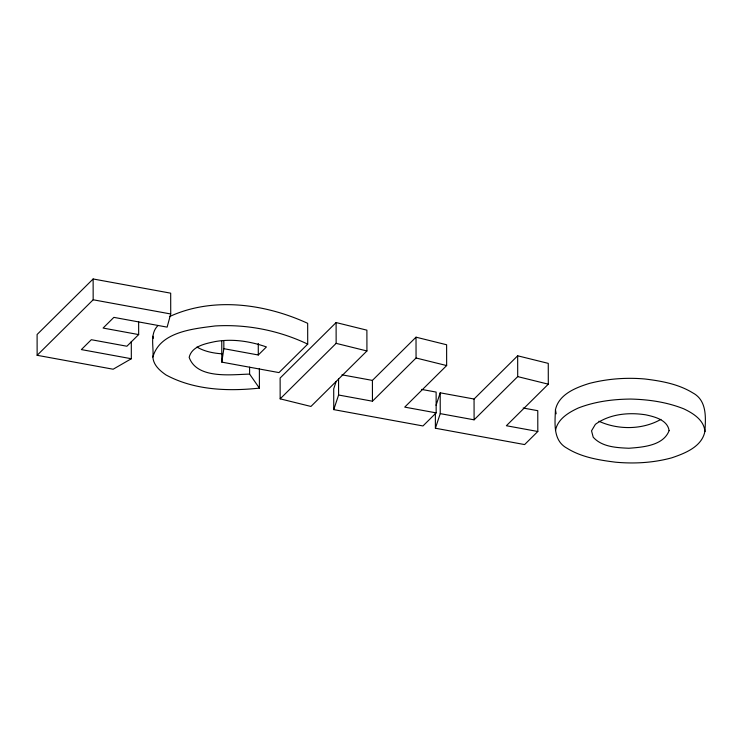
<?xml version="1.0" encoding="UTF-8"?>
<svg xmlns="http://www.w3.org/2000/svg" width="742" height="742" viewBox="0 0 742 742"><rect width="100%" height="100%" fill="white"/><g stroke="black" fill="none" stroke-linecap="round" stroke-linejoin="round"><path stroke-width="1.11" d="M169.417 316.639C212.935 296.494 265.2 303.793 307.67 323.327L307.707 344.13L278.983 372.595L221.802 362.124L223.843 348.684L223.824 340.587M259.375 368.468L259.403 388.122C228.017 391.47 194.228 390.246 165.911 374.895C159.78 370.601 153.371 365.073 152.88 357.05C153.965 346.718 149.513 333.872 157.916 325.627M152.88 357.05C159.929 331.702 193.31 328.799 215.124 325.961C246.873 324.059 279.011 330.431 307.707 344.13M704.9 431.436C701.904 446.786 684.903 453.39 671.696 457.842C653.442 462.822 634.327 463.917 615.526 462.183C598.85 460.077 581.617 457.304 567.092 448.279C552.762 440.59 554.942 423.413 555.452 409.76C558.782 394.262 575.801 387.63 589.361 383.419C607.401 378.772 626.192 377.353 644.742 378.977C661.308 380.971 678.309 383.994 692.731 392.852C707.145 400.485 705.735 417.598 704.9 431.436C704.037 420.018 693.121 413.275 683.772 408.833C666.91 402.118 648.712 399.484 630.644 399.057C612.883 399.233 594.945 401.533 578.306 408.007C568.576 412.524 557.502 419.091 555.489 430.564M131.297 341.403L131.325 358.738L113.146 369.219L37.137 355.297L37.1 334.494L93.13 278.973L170.688 293.173L170.725 313.977L167.126 327.129L113.86 317.372L103.082 328.057L138.661 334.577L138.643 321.861M336.135 381.509L333.714 388.817L333.752 409.621L422.968 425.954L436.166 412.877L436.129 392.073L421.53 389.402M333.752 409.621L338.593 395.013L338.565 378.828M436.055 405.345L440.201 392.815L474.064 399.02L517.666 355.798L548.264 363.376L548.301 384.18L506.369 425.732L537.811 431.492L537.774 410.688L523.175 408.017M537.811 431.492L524.613 444.569L435.396 428.236L440.238 413.628L440.201 392.815M37.137 355.297L93.167 299.777L93.13 278.973M138.661 334.577L126.901 346.236L91.322 339.715L81.36 349.584L131.325 358.738M223.843 348.684L258.29 354.991L266.415 346.941C250.035 341.255 232.348 338.519 215.134 341.58C205.515 343.62 191.779 346.134 189.164 357.356C196.927 379.459 231.968 374.497 249.609 374.098L259.403 388.122M336.107 322.557L280.124 378.04L280.161 398.844L310.935 406.449L366.928 350.966L366.891 330.162L336.107 322.557L336.145 343.361L280.161 398.844M338.593 395.013L372.447 401.209L372.41 380.405L416.021 337.183L446.619 344.761L446.647 365.565L404.724 407.117L436.166 412.877M372.447 401.209L416.058 357.996L416.021 337.183M440.238 413.628L474.101 419.824L517.703 376.611L517.666 355.798M660.937 419.36C642.526 429.868 618.012 430.063 598.896 421.215M221.988 353.832C213.344 353.192 204.486 351.541 196.955 347.033M93.167 299.777L170.725 313.977M341.941 374.821L372.41 380.405M517.703 376.611L548.301 384.18M416.058 357.996L446.647 365.565M336.145 343.361L366.928 350.966M152.843 336.247L153.316 338.287M555.452 409.76L556.157 413.813M474.064 399.02L474.101 419.824M435.368 413.211L435.396 428.236M258.272 343.435L258.29 354.991M249.6 367.16L249.609 374.098M221.765 341.311L221.802 362.124M669.117 430.629C663.32 445.757 642.878 447.176 628.864 448.251C616.574 447.695 601.985 447.027 593.21 437.214L591.532 430.824L595.39 424.322C609.683 413.943 628.678 412.135 645.763 414.834C654.722 416.772 667.522 419.935 669.117 430.629"/></g></svg>
